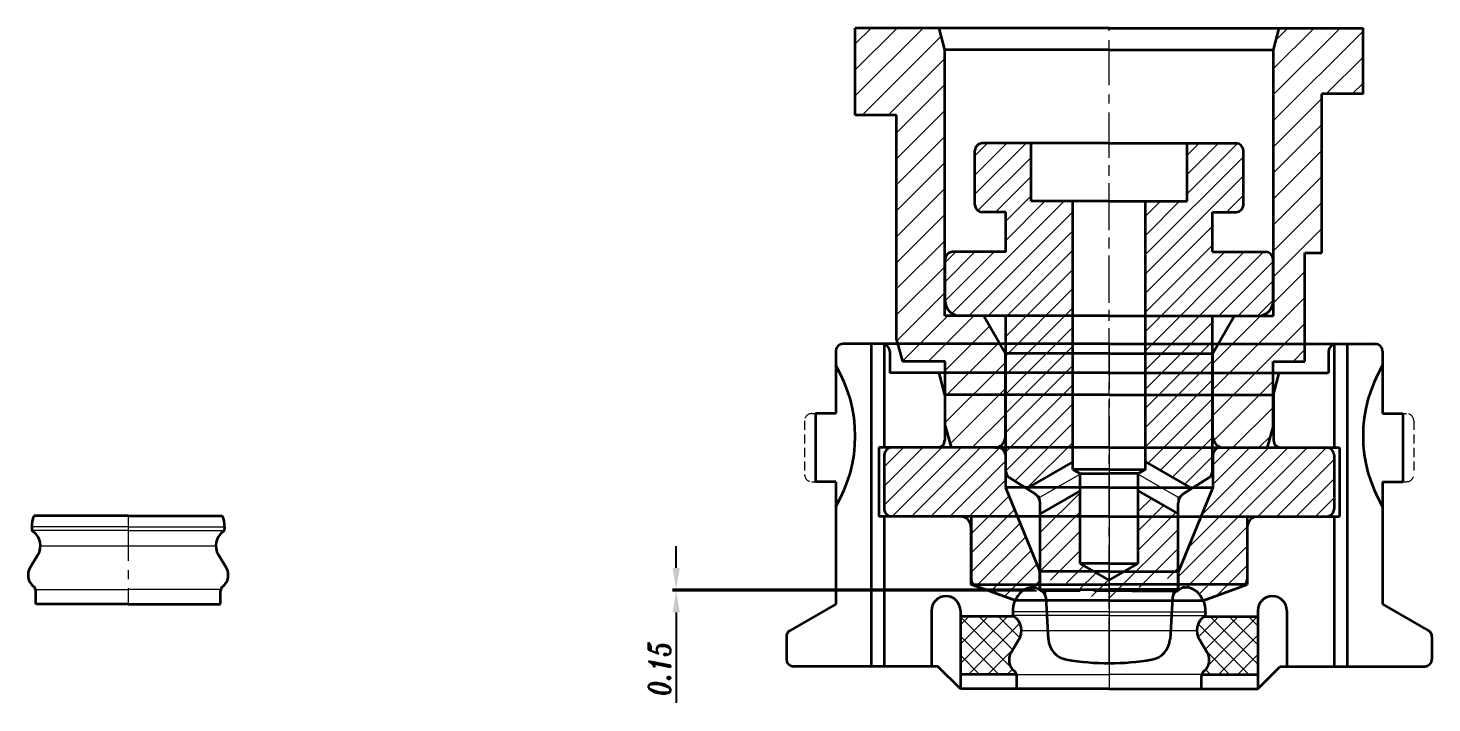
# Model space of a CAD drawing. Extents: x 64 to 577, y 48 to 468.
# Drawn here: x 383 to 576.6, y 257.6 to 350.7 of the extents above; entities that cross this region are included whole.
import ezdxf

# ---------------------------------------------------------------- set-up
doc = ezdxf.new("R2010")
doc.units = 0
doc.header["$LTSCALE"] = 5
doc.header["$MEASUREMENT"] = 0
doc.linetypes.add('CENTER', pattern=[2, 1.25, -0.25, 0.25, -0.25])
doc.linetypes.add('HIDDEN', pattern=[0.375, 0.25, -0.125])
doc.layers.get('0').update_dxf_attribs({"linetype": 'CONTINUOUS', "lineweight": 15})
doc.layers.get('Defpoints').update_dxf_attribs({"linetype": 'CONTINUOUS'})
for name, color, linetype, lineweight in [('1', 1, 'CENTER', 15), ('2', 2, 'HIDDEN', 15), ('3', 3, 'CONTINUOUS', 35), ('8', 251, 'CONTINUOUS', 15)]:
    doc.layers.add(name, color=color, linetype=linetype, lineweight=lineweight)
doc.styles.add('ITALICT', font='ITALICT.shx', dxfattribs={"width": 0.8, "height": 3})
doc.styles.get("Standard").update_dxf_attribs({"font": 'isocp.shx', "height": 3})
doc.dimstyles.get("Standard").update_dxf_attribs({"dimtxt": 0.18, "dimasz": 0.18, "dimexe": 0.18, "dimexo": 0.0625, "dimgap": 0.09, "dimtad": 0, "dimtih": 1, "dimtoh": 1, "dimdec": 4, "dimzin": 0, "dimdsep": 46, "dimtxsty": 'Standard', "dimcen": 0.09, "dimadec": 0, "dimazin": 0, "dimtfac": 1, "dimtdec": 4, "dimtofl": 0, "dimtmove": 0, "dimatfit": 3, "dimfxl": 1, "dimtolj": 1, "dimtzin": 0, "dimarcsym": 0})

# ---------------------------------------------------------------- blocks, each defined once
blk = doc.blocks.new('A$C50D30983')
at = {"layer": '8'}
h = blk.add_hatch(dxfattribs=at)
h.set_pattern_fill('ANSI31', color=4, scale=0.8)
h.set_pattern_definition([(45, (-827.2272, -226.0554), (-1.796051, 1.796051), [])])
h.paths.add_polyline_path([(-17.3, -18.2), (-14.3, -13), (-14.3, -1.5, 0.414214), (-15.8, 0), (-21.8, 0), (-22.6, -2.99), (-22.6, -11.9), (-27, -11.9), (-27, -26.9), (-29.3, -26.9), (-29.3, -48.8), (-35, -48.8), (-35, -57.9), (-23.45, -57.9), (-22.65, -54.9), (-22.65, -18.2)])
h.paths.add_polyline_path([(29.3, -14.89), (28.5, -11.9), (22.6, -11.9), (22.6, -2.99), (21.8, 0), (15.8, 0, 0.414214), (14.3, -1.5), (14.3, -13), (17.3, -18.2), (22.65, -18.2), (22.65, -54.9), (23.45, -57.9), (35, -57.9), (35, -45.9), (29.3, -45.9)])
at = {"layer": '1', "color": 4}
blk.add_line((0, 0), (0, -57.9), dxfattribs=at)
at = {"layer": '3', "color": 4}
for p, q in [((0, 0), (-21.8, 0)), ((0, 0), (21.8, 0)), ((-22.6, -2.99), (-21.8, 0)), ((-14.3, -1.5), (-14.3, -13)), ((14.3, -1.5), (14.3, -13)), ((22.6, -2.99), (21.8, 0)), ((-22.6, -2.99), (-22.6, -11.9)), ((22.6, -2.99), (22.6, -11.9)), ((-22.6, -11.9), (-27, -11.9)), ((-27, -11.9), (-27, -26.9)), ((-17.3, -18.2), (-14.3, -13)), ((0, -13), (-14.3, -13)), ((0, -13), (14.3, -13)), ((17.3, -18.2), (14.3, -13)), ((22.6, -11.9), (28.5, -11.9)), ((29.3, -14.89), (28.5, -11.9)), ((29.3, -14.89), (29.3, -45.9)), ((0, -18.2), (-22.65, -18.2)), ((-22.65, -18.2), (-22.65, -54.9)), ((0, -18.2), (22.65, -18.2)), ((22.65, -18.2), (22.65, -54.9)), ((22.65, -19.2), (22.65, -54.9)), ((-27, -26.9), (-29.3, -26.9)), ((-29.3, -26.9), (-29.3, -48.8)), ((29.3, -45.9), (35, -45.9)), ((35, -45.9), (35, -57.9)), ((-35, -48.8), (-35, -57.9)), ((-35, -48.8), (-29.3, -48.8)), ((-22.65, -54.9), (-23.45, -57.9)), ((0, -54.9), (-22.65, -54.9)), ((0, -54.9), (22.65, -54.9)), ((22.65, -54.9), (23.45, -57.9)), ((0, -57.9), (-35, -57.9)), ((0, -57.9), (35, -57.9))]:
    blk.add_line(p, q, dxfattribs=at)
for centre, start, end in [((-15.8, -1.5), 0, 90), ((15.8, -1.5), 90, 180)]:
    blk.add_arc(centre, 1.5, start, end, dxfattribs=at)
blk = doc.blocks.new('*D26')
at = {"color": 0, "lineweight": -2, "transparency": 16777216}
for p, q in [((472.4, 276.21), (472.4, 279.21)), ((521.84, 273.21), (471.9, 273.21)), ((522.09, 273.06), (471.9, 273.06)), ((472.4, 273.21), (472.4, 273.06)), ((472.4, 270.06), (472.4, 257.57))]:
    blk.add_line(p, q, dxfattribs=at)
at = {"color": 0, "transparency": 16777216}
for points in [[(471.9, 276.21), (472.9, 276.21), (472.4, 273.21)], [(471.9, 270.06), (472.9, 270.06), (472.4, 273.06)]]:
    blk.add_solid(points, dxfattribs=at)
at = {"layer": 'Defpoints', "color": 0, "transparency": 16777216}
for p in [(472.4, 273.06), (522.34, 273.21), (522.59, 273.06)]:
    blk.add_point(p, dxfattribs=at)
at = {"color": 0, "transparency": 16777216, "insert": (470.1, 262.31), "char_height": 3, "attachment_point": 5, "rotation": 90, "style": 'ITALICT'}
blk.add_mtext('\\A1;0.15', dxfattribs=at)
blk = doc.blocks.new('A$C33AC59E6')
at = {"layer": '8'}
h = blk.add_hatch(dxfattribs=at)
h.set_pattern_fill('ANSI31', color=6, scale=15)
h.set_pattern_definition([(45, (-121.453, -235.2568), (-1.325825, 1.325825), [])])
h.paths.add_polyline_path([(-5, -17.82), (-11.41, -14.12), (-13.78, -15.62, 0.257335), (-14.25, -16.46), (-14.25, -37.95), (-20.6, -37.95, 0.414214), (-22.6, -39.95), (-22.6, -45.75, 0.414214), (-21.6, -46.75), (-14.25, -46.75), (-14.25, -52.25), (-17.5, -52.25, 0.414214), (-18.5, -53.25), (-18.5, -60.75, 0.414214), (-17.5, -61.75), (-10.75, -61.75), (-10.75, -53.75), (-5, -53.75)])
edge = h.paths.add_edge_path()
edge.add_line((-4, -3.75), (0, -1.44))
edge.add_line((0, -1.44), (0, 0.96))
edge.add_spline(control_points=[(0, 0.96), (-0.43, 0.88), (-1.52, 0.59), (-2.52, 0.24), (-3.11, 0)], knot_values=[6.753365, 6.753365, 6.753365, 6.753365, 8.048376, 9.974957, 9.974957, 9.974957, 9.974957], degree=3, periodic=0)
edge.add_spline(control_points=[(-3.11, 0), (-3.54, -0.17), (-4.91, -0.79), (-6.97, -2.06), (-8.76, -1.57), (-9.5, -1.37)], knot_values=[0, 0, 0, 0, 1.401364, 4.517552, 6.753365, 6.753365, 6.753365, 6.753365], degree=3, periodic=0)
edge.add_line((-9.5, -1.37), (-9.5, -10.6))
edge.add_line((-9.5, -10.6), (-4, -13.78))
edge.add_line((-4, -13.78), (-4, -3.75))
edge = h.paths.add_edge_path()
edge.add_spline(control_points=[(9.5, -1.52), (8.23, -1.49), (6.27, -1.44), (4.59, -0.37), (3.99, 0)], knot_values=[14.232012, 14.232012, 14.232012, 14.232012, 17.946363, 19.999631, 19.999631, 19.999631, 19.999631], degree=3, periodic=0)
edge.add_spline(control_points=[(3.99, 0), (3.27, 0.44), (2.03, 1.16), (0.6, 1.07), (0, 0.96)], knot_values=[9.974957, 9.974957, 9.974957, 9.974957, 12.455385, 14.232012, 14.232012, 14.232012, 14.232012], degree=3, periodic=0)
edge.add_line((0, 0.96), (0, -1.44))
edge.add_line((0, -1.44), (4, -3.75))
edge.add_line((4, -3.75), (4, -13.78))
edge.add_line((4, -13.78), (9.5, -10.6))
edge.add_line((9.5, -10.6), (9.5, -1.52))
h.paths.add_polyline_path([(14.25, -16.46, 0.257335), (13.78, -15.62), (11.41, -14.12), (5, -17.82), (5, -53.75), (10.75, -53.75), (10.75, -61.75), (17.5, -61.75, 0.414214), (18.5, -60.75), (18.5, -53.25, 0.414214), (17.5, -52.25), (14.25, -52.25), (14.25, -46.75), (21.6, -46.75, 0.414214), (22.6, -45.75), (22.6, -39.95, 0.414214), (20.6, -37.95), (14.25, -37.95)])
at = {"layer": '1', "color": 6}
for p, q in [((0, 10), (0, -61.75)), ((-4.01, -16.08), (-9.5, -12.91)), ((4.01, -16.08), (9.5, -12.91))]:
    blk.add_line(p, q, dxfattribs=at)
at = {"layer": '2', "color": 6}
for p, q in [((-8.8, 0), (-8.74, 0.91)), ((8.8, 0), (8.74, 0.91)), ((-9.5, -12.91), (-10.2, -13.35)), ((-9.5, -12.09), (-9.5, -12.91)), ((9.5, -12.09), (9.5, -12.91)), ((9.5, -12.91), (10.2, -13.35)), ((-13.78, -15.62), (-14.25, -15.91)), ((-14.25, -15.91), (-14.25, -16.46)), ((13.78, -15.62), (14.25, -15.91)), ((14.25, -15.91), (14.25, -16.46))]:
    blk.add_line(p, q, dxfattribs=at)
at = {"layer": '3', "color": 6}
for p, q in [((-8.74, 0.91), (-8.39, 6.73)), ((8.74, 0.91), (8.39, 6.73)), ((-9.5, 0), (-9.5, -12.09)), ((9.5, 0), (9.5, -12.09)), ((-3.11, 0), (-9.5, 0)), ((0, -1.44), (-4, -3.75)), ((0, -1.44), (4, -3.75)), ((3.99, 0), (9.5, 0)), ((0, -3.75), (-4, -3.75)), ((-4, -3.75), (-4, -16.17)), ((0, -3.75), (4, -3.75)), ((4, -3.75), (4, -16.17)), ((-4.01, -13.77), (-9.5, -10.61)), ((4.01, -13.77), (9.5, -10.61)), ((-10.2, -13.35), (-13.78, -15.62)), ((10.2, -13.35), (13.78, -15.62)), ((-5.01, -17.81), (-11.41, -14.12)), ((5.01, -17.81), (11.41, -14.12)), ((-14.25, -16.46), (-14.25, -37.95)), ((-5, -16.75), (-4, -16.17)), ((0, -16.75), (-5, -16.75)), ((-5, -16.75), (-5, -53.75)), ((-4, -16.17), (0, -16.17)), ((4, -16.17), (0, -16.17)), ((0, -16.75), (5, -16.75)), ((5, -16.75), (4, -16.17)), ((5, -16.75), (5, -53.75)), ((14.25, -16.46), (14.25, -37.95)), ((-14.25, -37.95), (-20.6, -37.95)), ((14.25, -37.95), (20.6, -37.95)), ((-22.6, -39.95), (-22.6, -45.75)), ((22.6, -39.95), (22.6, -45.75)), ((-14.25, -46.75), (-21.6, -46.75)), ((-14.25, -46.75), (-14.25, -52.25)), ((14.25, -46.75), (14.25, -52.25)), ((14.25, -46.75), (21.6, -46.75)), ((-14.25, -52.25), (-17.5, -52.25)), ((14.25, -52.25), (17.5, -52.25)), ((-18.5, -53.25), (-18.5, -60.75)), ((0, -53.75), (-10.75, -53.75)), ((-10.75, -53.75), (-10.75, -61.75)), ((0, -53.75), (10.75, -53.75)), ((10.75, -53.75), (10.75, -61.75)), ((18.5, -53.25), (18.5, -60.75)), ((0, -61.75), (-17.5, -61.75)), ((0, -61.75), (17.5, -61.75))]:
    blk.add_line(p, q, dxfattribs=at)
at = {"layer": '3'}
blk.add_line((-3.47, 0), (2.13, 0), dxfattribs=at)
at = {"layer": '3', "color": 6}
for centre, radius, start, end in [((0, -25), 35, 90, 99.7047), ((0, -25), 35, 80.2953, 90), ((-5.39, 6.54), 3, 99.7047, 176.5), ((5.39, 6.54), 3, 3.5, 80.2953), ((-9.74, 0.97), 1, 284.036, 356.5), ((9.74, 0.97), 1, 183.5, 255.964), ((-11, -12.09), 1.5, 302.2756, 0), ((11, -12.09), 1.5, 180, 237.7244), ((-13.25, -16.46), 1, 122.2756, 180), ((13.25, -16.46), 1, 0, 57.7244), ((-20.6, -39.95), 2, 90, 180), ((20.6, -39.95), 2, 0, 90), ((-21.6, -45.75), 1, 180, 270), ((21.6, -45.75), 1, 270, 0), ((-17.5, -53.25), 1, 90, 180), ((17.5, -53.25), 1, 0, 90), ((-17.5, -60.75), 1, 180, 270), ((17.5, -60.75), 1, 270, 0)]:
    blk.add_arc(centre, radius, start, end, dxfattribs=at)
blk = doc.blocks.new('A$C7AD14672')
at = {"layer": '8'}
h = blk.add_hatch(dxfattribs=at)
h.set_pattern_fill('ANSI31', color=2, scale=15)
h.set_pattern_definition([(45, (-158.0138, -252.2749), (-1.325825, 1.325825), [])])
h.paths.add_polyline_path([(9.55, 3.46), (9.55, 1.5), (9.75, 1.5, -0.227735), (10.37, 1.8), (10.53, 1.8, -0.238125), (12.47, 0.83, -0.059518), (12.93, 0), (13.55, 0.23, 0.122479), (13.86, 1.45, 0.637682)])
h.paths.add_polyline_path([(19.04, 11.6), (30, 11.6, 0.414214), (31, 12.6), (31, 20.1, 0.414214), (30, 21.1), (15.3, 21.1, 0.414214), (14.3, 20.1), (14.3, 15.6), (9.55, 4), (9.55, 3.46, -0.637682), (13.86, 1.45, -0.122479), (13.55, 0.23), (18.38, 1.98, 0.315299), (19.04, 2.92)])
h.paths.add_polyline_path([(-14.3, 20.1, 0.414214), (-15.3, 21.1), (-30, 21.1, 0.414214), (-31, 20.1), (-31, 12.6, 0.414214), (-30, 11.6), (-19.04, 11.6), (-19.04, 2.92, 0.315299), (-18.38, 1.98), (-12.93, 0, -0.059518), (-12.47, 0.83, -0.234874), (-10.56, 1.8), (-10.56, 1.8), (-10.37, 1.8, -0.227735), (-9.75, 1.5), (-9.55, 1.5), (-9.55, 4), (-14.3, 15.6)])
at = {"layer": '1', "color": 2}
for p, q in [((0, 20.9), (0, 0)), ((0, 1.5), (0, 0.6)), ((0, 1.5), (0, 0.6)), ((0, 1.5), (0, 0.6)), ((0, 0), (0, 1.5))]:
    blk.add_line(p, q, dxfattribs=at)
at = {"layer": '3', "color": 2}
for p, q in [((-31, 20.1), (-31, 12.6)), ((0, 21.1), (-30, 21.1)), ((-14.3, 20.1), (-14.3, 15.6)), ((0, 21.1), (30, 21.1)), ((14.3, 20.1), (14.3, 15.6)), ((31, 20.1), (31, 12.6)), ((0, 15.6), (-14.3, 15.6)), ((-14.3, 15.6), (-9.55, 4)), ((0, 15.6), (14.3, 15.6)), ((14.3, 15.6), (9.55, 4)), ((-19.04, 11.6), (-30, 11.6)), ((-19.04, 11.6), (-19.04, 2.92)), ((19.04, 11.6), (19.04, 2.92)), ((19.04, 11.6), (30, 11.6)), ((0, 4), (-9.55, 4)), ((-9.55, 1.5), (-9.55, 4)), ((0, 4), (9.55, 4)), ((9.55, 1.5), (9.55, 4)), ((-12.93, 0), (-18.38, 1.98)), ((12.93, 0), (18.38, 1.98)), ((0, 0), (-12.93, 0)), ((0, 0), (-12.65, 0)), ((-10.37, 1.8), (-10.53, 1.8)), ((-9.55, 1.5), (-9.75, 1.5)), ((-9.55, 1.5), (0, 1.5)), ((9.55, 1.5), (0, 1.5)), ((0, 0), (12.65, 0)), ((0, 0), (12.93, 0)), ((9.55, 1.5), (9.75, 1.5)), ((10.37, 1.8), (10.53, 1.8))]:
    blk.add_line(p, q, dxfattribs=at)
for centre, radius, start, end in [((-30, 20.1), 1, 90, 180), ((-15.3, 20.1), 1, 0, 90), ((15.3, 20.1), 1, 90, 180), ((30, 20.1), 1, 0, 90), ((-30, 12.6), 1, 180, 270), ((30, 12.6), 1, 270, 0), ((-18.04, 2.92), 1, 180, 250), ((18.04, 2.92), 1, 290, 0), ((-9.25, -1.55), 4, 143.5764, 157.201), ((-10.53, -0.6), 2.4, 90, 143.5764), ((-10.37, 1), 0.8, 38.6822, 90), ((10.37, 1), 0.8, 90, 141.3178), ((10.53, -0.6), 2.4, 36.4236, 90), ((9.25, -1.55), 4, 22.799, 36.4236)]:
    blk.add_arc(centre, radius, start, end, dxfattribs=at)
blk = doc.blocks.new('A$C27DD025D')
at = {"layer": '8'}
h = blk.add_hatch(dxfattribs=at)
h.set_pattern_fill('ANSI37', color=256, scale=15)
h.set_pattern_definition([(45, (-219.708, -354.249), (-1.325825, 1.325825), []), (135, (-219.708, -354.249), (-1.325825, -1.325825), [])])
h.paths.add_polyline_path([(-50.14, -13.34, 0.390516), (-50.8, -10.15), (-58.2, -10.15), (-58.2, -18.15), (-50.47, -18.15, 0.166858), (-50.75, -17.71, -0.375431), (-51.21, -15.12)])
h.paths.add_polyline_path([(-17.2, -10.15), (-24.6, -10.15, 0.390516), (-25.26, -13.34), (-24.19, -15.12, -0.375431), (-24.65, -17.71, 0.166858), (-24.93, -18.15), (-17.2, -18.15)])
at = {"layer": '1'}
for p in [(-37.7, 27.45), (-37.7, -7.35), (-37.7, -7.95)]:
    blk.add_line(p, (-37.7, -20.15), dxfattribs=at)
at = {"layer": '2'}
for p, q in [((-78.7, 17.85), (-78.2, 17.85)), ((2.8, 17.85), (3.3, 17.85)), ((-79.7, 16.85), (-79.7, 9.45)), ((4.3, 16.85), (4.3, 9.45)), ((-78.7, 8.45), (-78.2, 8.45)), ((2.8, 8.45), (3.3, 8.45))]:
    blk.add_line(p, q, dxfattribs=at)
for centre, start, end in [((-78.7, 16.85), 90, 180), ((3.3, 16.85), 0, 90), ((-78.7, 9.45), 180, 270), ((3.3, 9.45), 270, 0)]:
    blk.add_arc(centre, 1, start, end, dxfattribs=at)
at = {"layer": '3'}
for p, q in [((-37.7, 27.45), (-74.4, 27.45)), ((-70.5, 27.45), (-70.5, -13.85)), ((-68.7, 27.45), (-68.7, 13.17)), ((-37.7, 27.45), (-1, 27.45)), ((-6.7, 27.42), (-6.7, 13.17)), ((-4.9, 27.45), (-4.9, -17.05)), ((-75.4, 26.45), (-75.4, 17.85)), ((-67.95, 26.45), (-67.95, 23.45)), ((-7.45, 26.45), (-7.45, 23.45)), ((0, 26.45), (0, 17.85)), ((-37.7, 23.45), (-67.95, 23.45)), ((-60.35, 20.45), (-61.15, 23.45)), ((-37.7, 23.45), (-7.45, 23.45)), ((-15.05, 20.45), (-14.25, 23.45)), ((-37.7, 20.45), (-60.35, 20.45)), ((-60.35, 20.45), (-60.35, 14.15)), ((-37.7, 20.45), (-15.05, 20.45)), ((-15.05, 20.45), (-15.05, 14.15)), ((-78.2, 17.85), (-78.2, 8.45)), ((-75.4, 17.85), (-78.2, 17.85)), ((0, 17.85), (2.8, 17.85)), ((2.8, 17.85), (2.8, 8.45)), ((-37.7, 13.17), (-69.45, 13.17)), ((-69.45, 13.17), (-69.45, 3.65)), ((-37.7, 13.17), (-5.95, 13.17)), ((-5.95, 13.17), (-5.95, 3.65)), ((-75.4, 8.45), (-78.2, 8.45)), ((-75.4, 8.45), (-75.4, -8.45)), ((0, 8.45), (2.8, 8.45)), ((0, 8.45), (0, -8.45)), ((-70.5, 3.36), (-70.5, -17.05)), ((-37.7, 3.65), (-69.45, 3.65)), ((-68.7, 3.65), (-68.7, -17.05)), ((-56.75, 2.15), (-56.75, -5.74)), ((-37.7, 3.65), (-5.95, 3.65)), ((-18.65, 2.15), (-18.65, -5.74)), ((-6.7, 3.65), (-6.7, -17.05)), ((-50.69, -7.95), (-56.75, -5.74)), ((-56.75, -5.74), (-37.7, -5.74)), ((-18.65, -5.74), (-37.7, -5.74)), ((-24.71, -7.95), (-18.65, -5.74)), ((-75.4, -8.45), (-81.7, -12.09)), ((-62.2, -9.35), (-62.2, -17.05)), ((-58.2, -9.35), (-58.2, -20.15)), ((-51, -9.5), (-51, -9.75)), ((-37.7, -7.95), (-50.69, -7.95)), ((-37.7, -7.95), (-24.71, -7.95)), ((-24.4, -9.5), (-24.4, -9.75)), ((-17.2, -9.35), (-17.2, -20.15)), ((-13.2, -9.35), (-13.2, -17.05)), ((0, -8.45), (6.3, -12.09)), ((-50.8, -10.15), (-58.2, -10.15)), ((-24.6, -10.15), (-17.2, -10.15)), ((-82.2, -12.95), (-82.2, -16.05)), ((-50.14, -13.34), (-51.21, -15.12)), ((-25.26, -13.34), (-24.19, -15.12)), ((6.8, -12.95), (6.8, -16.05)), ((-61.3, -17.05), (-81.2, -17.05)), ((-58.2, -20.15), (-61.3, -17.05)), ((-17.2, -20.15), (-14.1, -17.05)), ((-14.1, -17.05), (5.8, -17.05)), ((-8.9, -17.05), (-6.5, -17.05)), ((-50.47, -18.15), (-58.2, -18.15)), ((-50.42, -18.15), (-50.47, -18.15)), ((-50.45, -20.15), (-50.45, -18.34)), ((-24.95, -20.15), (-24.95, -18.34)), ((-24.93, -18.15), (-17.2, -18.15)), ((-37.7, -20.15), (-58.2, -20.15)), ((-37.7, -20.15), (-17.2, -20.15))]:
    blk.add_line(p, q, dxfattribs=at)
for centre, radius, start, end in [((-74.4, 26.45), 1, 90, 180), ((-68.95, 26.45), 1, 0, 90), ((-6.45, 26.45), 1, 90, 180), ((-1, 26.45), 1, 0, 90), ((-91.7, 14.75), 19, 329.081, 30.919), ((16.3, 14.75), 19, 149.081, 210.919), ((-61.35, 14.17), 1, 270, 0), ((-14.05, 14.17), 1, 180, 270), ((-58.25, 2.15), 1.5, 0, 90), ((-17.15, 2.15), 1.5, 90, 180), ((-60.2, -9.35), 2, 0, 180), ((-15.2, -9.35), 2, 360, 180), ((-47, -9.5), 4, 157.201, 180), ((-28.4, -9.5), 4, 0, 22.799), ((-50.5, -9.75), 0.5, 180, 234.1117), ((-52.2, -12.1), 2.4, 329.007, 54.1117), ((-23.2, -12.1), 2.4, 125.8883, 210.993), ((-24.9, -9.75), 0.5, 305.8883, 0), ((-81.2, -12.95), 1, 120, 180), ((5.8, -12.95), 1, 0, 60), ((-49.5, -16.15), 2, 149.007, 231.3178), ((-25.9, -16.15), 2, 308.6822, 30.993), ((-81.2, -16.05), 1, 180, 270), ((5.8, -16.05), 1, 270, 0), ((-51.25, -18.34), 0.8, 0, 51.3178), ((-24.15, -18.34), 0.8, 128.6822, 180)]:
    blk.add_arc(centre, radius, start, end, dxfattribs=at)
at = {"layer": '8'}
for p, q in [((-37.7, -9.5), (-51, -9.5)), ((-37.7, -9.5), (-24.4, -9.5)), ((-37.7, -10), (-50.93, -10)), ((-37.7, -10), (-24.47, -10)), ((-49.8, -12.1), (-25.6, -12.1)), ((-50.47, -18.15), (-37.7, -18.15)), ((-24.93, -18.15), (-37.7, -18.15))]:
    blk.add_line(p, q, dxfattribs=at)

msp = doc.modelspace()

# ---------------------------------------------------------------- linework, layer by layer
at = {"layer": '1'}
msp.add_line((396.843, 283.414), (396.843, 271.214), dxfattribs=at)
at = {"layer": '3'}
for p, q in [((396.843, 283.414), (383.856, 283.414)), ((396.843, 283.414), (409.831, 283.414)), ((383.543, 281.864), (383.543, 281.614)), ((410.143, 281.864), (410.143, 281.614)), ((384.401, 278.029), (383.329, 276.244)), ((409.286, 278.029), (410.358, 276.244)), ((384.093, 271.214), (384.093, 273.029)), ((409.593, 271.214), (409.593, 273.029)), ((396.843, 271.214), (384.093, 271.214)), ((396.843, 271.214), (409.593, 271.214))]:
    msp.add_line(p, q, dxfattribs=at)
for centre, radius, start, end in [((387.543, 281.864), 4, 157.20097, 180), ((406.143, 281.864), 4, 0, 22.79903), ((384.043, 281.614), 0.5, 180, 234.1117), ((382.343, 279.264), 2.4, 329.00705, 54.1117), ((411.343, 279.264), 2.4, 125.8883, 210.99295), ((409.643, 281.614), 0.5, 305.8883, 0), ((385.043, 275.214), 2, 149.00705, 231.31781), ((408.643, 275.214), 2, 308.68219, 30.99295), ((383.293, 273.029), 0.8, 0, 51.31781), ((410.393, 273.029), 0.8, 128.68219, 180)]:
    msp.add_arc(centre, radius, start, end, dxfattribs=at)
at = {"layer": '8'}
for p, q in [((396.843, 281.864), (383.543, 281.864)), ((396.843, 281.364), (383.61, 281.364)), ((396.843, 281.864), (410.143, 281.864)), ((396.843, 281.364), (410.077, 281.364)), ((384.743, 279.264), (408.943, 279.264)), ((384.071, 273.214), (396.843, 273.214)), ((409.615, 273.214), (396.843, 273.214))]:
    msp.add_line(p, q, dxfattribs=at)

# ---------------------------------------------------------------- block references
for name, p, rotation in [('A$C50D30983', (532.093, 292.805), 180.0000000000001), ('A$C33AC59E6', (532.093, 273.055), 180)]:
    msp.add_blockref(name, p, dxfattribs=dict(rotation=rotation))
for name, p in [('A$C27DD025D', (569.793, 279.655)), ('A$C7AD14672', (532.093, 271.705))]:
    msp.add_blockref(name, p)

# ---------------------------------------------------------------- dimensions: what is measured, and where the dimension line sits
dim = msp.add_linear_dim(base=(472.396, 273.055), p1=(522.343, 273.205), p2=(522.593, 273.055), angle=90, dimstyle='Standard', override={"dimtxt": 3, "dimasz": 3, "dimexe": 0.5, "dimexo": 0.5, "dimgap": 0.8, "dimtad": 1, "dimtih": 0, "dimtoh": 0, "dimdec": 2, "dimzin": 8, "dimtxsty": 'ITALICT', "dimcen": 0, "dimaunit": 1, "dimtdec": 2, "dimtofl": 1, "dimtvp": 13.888889, "dimtzin": 8})
dim.commit()
dim.dimension.update_dxf_attribs({"geometry": '*D26', "text_midpoint": (470.096, 262.312)})

doc.saveas('drawing.dxf')
